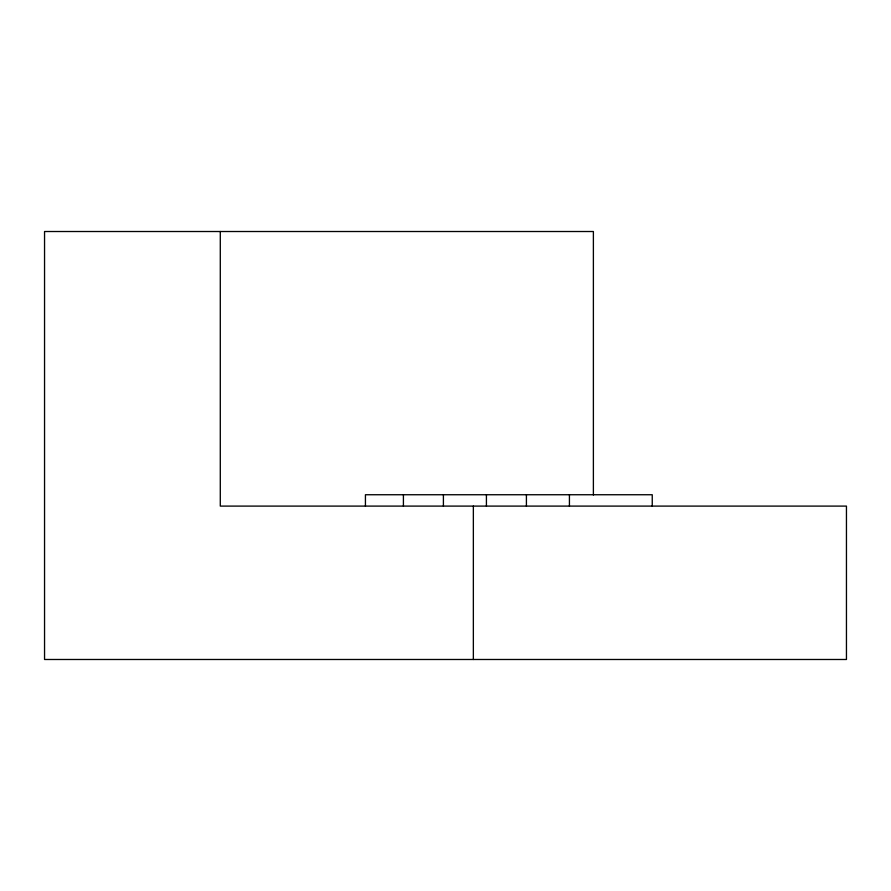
<?xml version="1.0" encoding="UTF-8"?>
<svg xmlns="http://www.w3.org/2000/svg" width="891" height="891" viewBox="0 0 891 891"><rect width="100%" height="100%" fill="white"/><g stroke="black" fill="none" stroke-linecap="round" stroke-linejoin="round"><path stroke-width="1.34" d="M652.245 506.099L652.245 494.739L365.433 494.739L365.433 506.099M593.384 495.006L593.384 231.515L44.55 231.515L44.55 659.485L846.45 659.485L846.45 506.099L220.289 506.099L220.289 231.515M569.427 494.739L569.427 506.099M526.414 494.739L526.414 506.099M486.419 494.739L486.419 506.099M473.355 506.099L473.355 659.485M443.406 494.739L443.406 506.099M403.411 494.739L403.411 506.099"/></g></svg>
